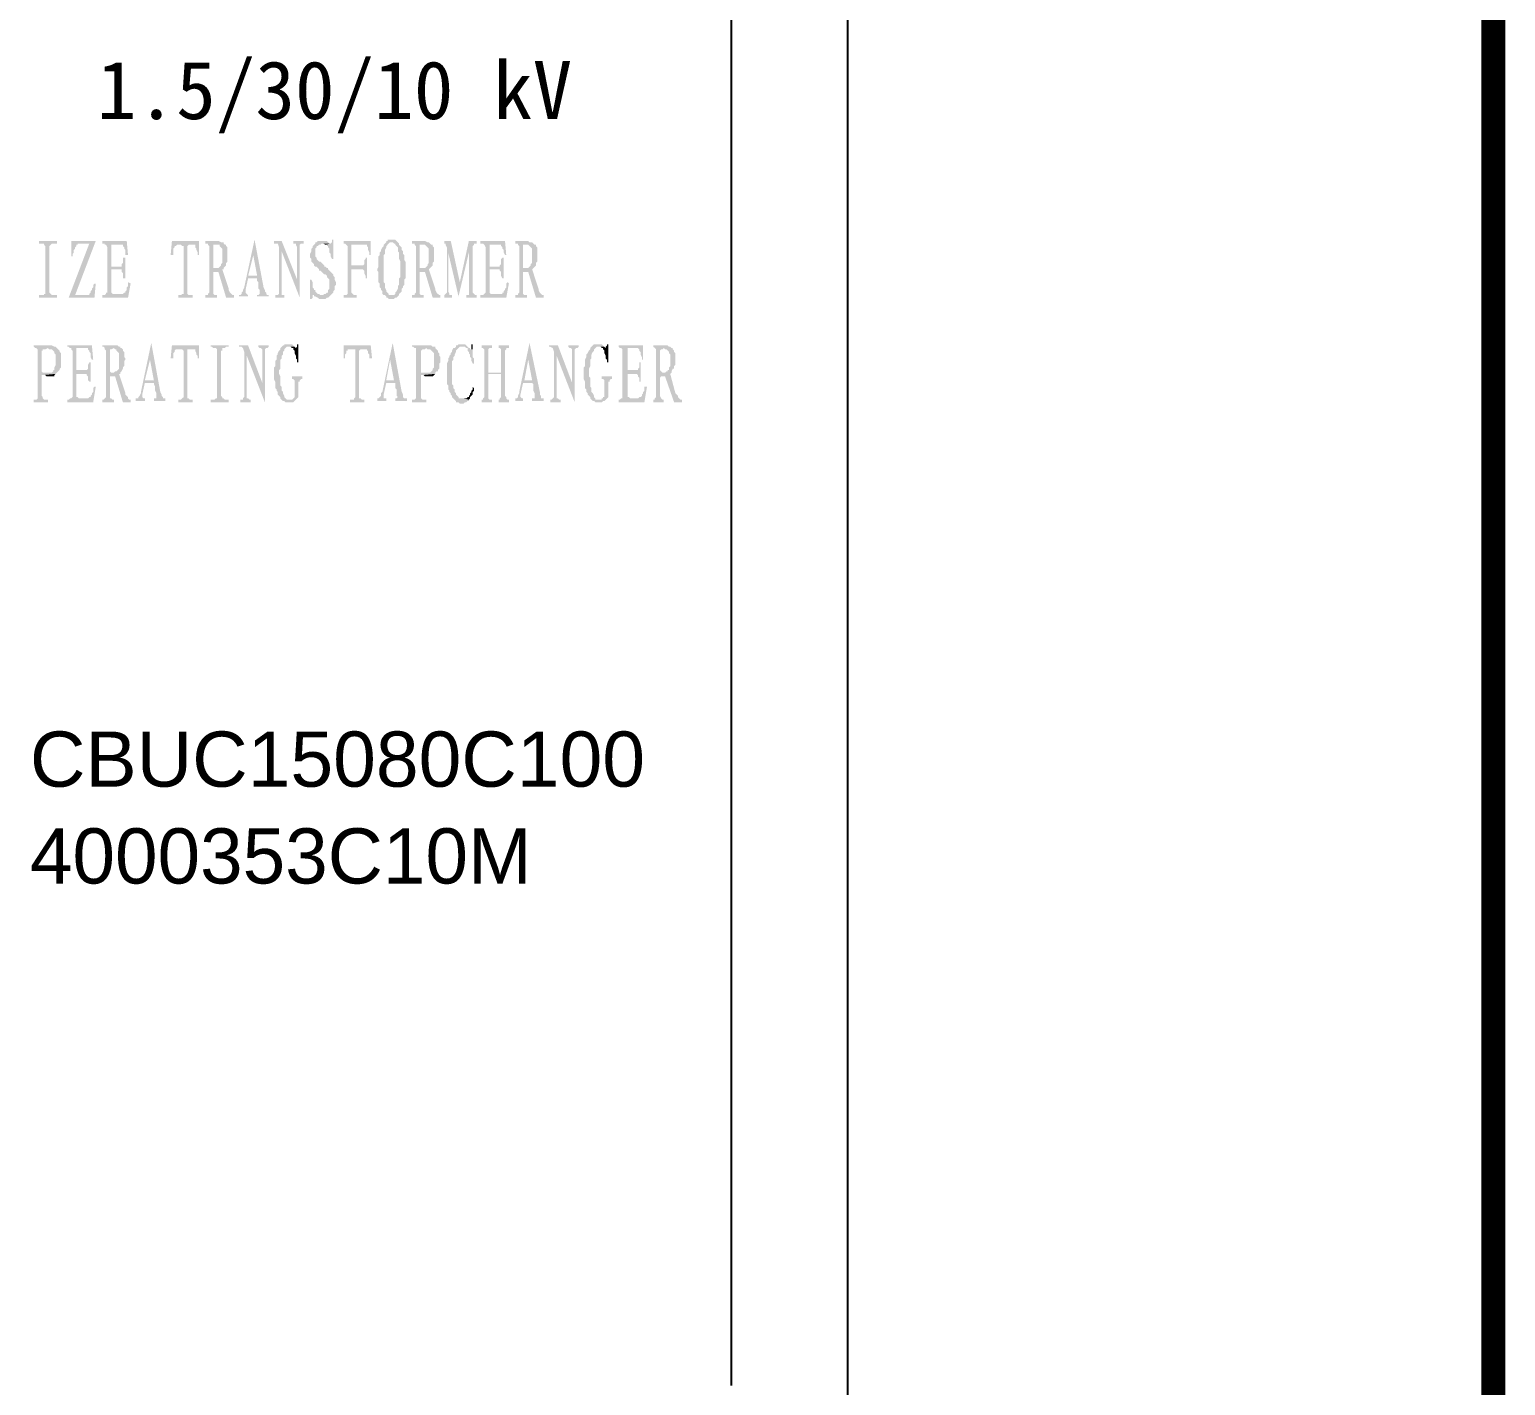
# Model space of a CAD drawing. Header units: millimetres. Extents: x 128333 to 138423, y -158939 to -152492.
# Drawn here: x 138358.4 to 138422.6, y -157948.6 to -157889.6 of the extents above; entities that cross this region are included whole.
import ezdxf

# ---------------------------------------------------------------- set-up
doc = ezdxf.new("R2010")
doc.units = ezdxf.units.MM
doc.header["$LTSCALE"] = 13
for name, color, linetype in [('1', 4, 'Continuous'), ('2', 3, 'Continuous'), ('PDF_Geometry', 7, 'Continuous')]:
    doc.layers.add(name, color=color, linetype=linetype)
doc.styles.add('Note Text (ANSI)', font='arial.ttf')
doc.styles.add('PDF FangSong', font='simfang.ttf')

msp = doc.modelspace()

# ---------------------------------------------------------------- hatches: boundary and pattern name
at = {"layer": '2', "linetype": 'Continuous', "transparency": 33554559}
for points in [[(138359.603, -157898.789), (138358.817, -157898.789), (138358.817, -157898.901), (138358.929, -157898.901), (138358.985, -157898.901), (138359.042, -157898.901), (138359.042, -157898.957), (138359.098, -157899.014), (138359.098, -157899.07), (138359.098, -157901.036), (138359.098, -157901.092), (138359.042, -157901.092), (138359.042, -157901.148), (138358.985, -157901.148), (138358.873, -157901.148), (138358.817, -157901.148), (138358.817, -157901.26), (138359.603, -157901.26), (138359.603, -157901.148), (138359.547, -157901.148), (138359.491, -157901.148), (138359.435, -157901.148), (138359.379, -157901.148), (138359.322, -157901.092), (138359.266, -157901.036), (138359.266, -157899.014), (138359.322, -157898.957), (138359.379, -157898.901), (138359.435, -157898.901), (138359.491, -157898.901), (138359.603, -157898.901)], [(138361.288, -157898.789), (138361.007, -157898.901), (138360.109, -157901.26), (138360.39, -157901.148)], [(138361.288, -157898.789), (138360.221, -157898.789), (138360.221, -157899.463), (138360.277, -157899.463), (138360.277, -157899.351), (138360.333, -157899.294), (138360.333, -157899.182), (138360.39, -157899.126), (138360.39, -157899.07), (138360.446, -157899.014), (138360.446, -157898.957), (138360.502, -157898.957), (138360.502, -157898.901), (138361.007, -157898.901)], [(138362.636, -157898.789), (138361.569, -157898.789), (138361.569, -157898.901), (138361.625, -157898.901), (138361.681, -157898.901), (138361.681, -157898.957), (138362.412, -157898.957), (138362.468, -157898.957), (138362.468, -157899.014), (138362.524, -157899.07), (138362.524, -157899.126), (138362.58, -157899.182), (138362.58, -157899.294), (138362.58, -157899.407), (138362.692, -157899.407)], [(138365.782, -157898.789), (138364.602, -157898.789), (138364.546, -157899.407), (138364.658, -157899.407), (138364.658, -157899.294), (138364.658, -157899.182), (138364.658, -157899.126), (138364.714, -157899.07), (138364.714, -157899.014), (138364.771, -157899.014), (138364.827, -157898.957), (138364.883, -157898.957)], [(138365.782, -157898.789), (138364.883, -157898.957), (138365.557, -157898.957), (138365.613, -157898.957), (138365.613, -157899.014), (138365.613, -157899.07), (138365.669, -157899.126), (138365.669, -157899.182), (138365.725, -157899.294), (138365.725, -157899.407), (138365.782, -157899.407)], [(138366.568, -157898.789), (138366.062, -157898.789), (138366.062, -157898.901), (138366.119, -157898.901), (138366.175, -157898.901), (138366.175, -157898.957), (138366.231, -157899.014), (138366.231, -157901.036), (138366.175, -157901.092), (138366.175, -157901.148), (138366.119, -157901.148), (138366.062, -157901.148), (138366.062, -157901.26), (138366.568, -157901.26), (138366.568, -157901.148), (138366.512, -157901.148), (138366.456, -157901.148), (138366.399, -157901.092), (138366.399, -157901.036), (138366.399, -157900.193), (138366.399, -157900.137), (138366.456, -157900.137), (138366.512, -157900.137), (138366.624, -157900.137), (138366.793, -157900.025), (138366.849, -157900.025), (138366.512, -157899.968), (138366.456, -157899.968), (138366.399, -157899.968), (138366.399, -157899.912), (138366.399, -157899.014), (138366.399, -157898.957), (138366.456, -157898.957), (138366.568, -157898.957), (138366.905, -157898.957), (138366.849, -157898.901), (138366.849, -157898.845), (138366.793, -157898.845), (138366.736, -157898.845), (138366.624, -157898.789)], [(138368.197, -157898.733), (138367.747, -157900.811), (138367.691, -157900.923), (138367.691, -157900.979), (138367.635, -157901.036), (138367.635, -157901.092), (138367.579, -157901.148), (138367.523, -157901.148), (138367.523, -157901.204), (138367.916, -157901.204), (138367.916, -157901.148), (138367.86, -157901.092), (138367.804, -157901.036), (138367.804, -157900.923), (138367.916, -157900.418), (138368.309, -157900.418), (138367.916, -157900.305), (138368.141, -157899.407)], [(138368.197, -157898.733), (138368.141, -157899.407), (138368.309, -157900.305), (138367.916, -157900.305), (138368.309, -157900.418), (138368.309, -157900.53), (138368.365, -157900.586), (138368.365, -157900.642), (138368.365, -157900.755), (138368.365, -157900.811), (138368.365, -157900.867), (138368.421, -157900.923), (138368.421, -157900.979), (138368.421, -157901.036), (138368.421, -157901.092), (138368.365, -157901.148), (138368.309, -157901.148), (138368.309, -157901.204), (138368.815, -157901.204), (138368.815, -157901.148), (138368.758, -157901.148), (138368.702, -157901.092), (138368.702, -157901.036), (138368.646, -157900.979), (138368.646, -157900.923), (138368.59, -157900.811)], [(138369.376, -157898.789), (138369.039, -157898.789), (138369.039, -157898.901), (138369.095, -157898.901), (138369.152, -157898.901), (138369.208, -157898.901), (138369.264, -157899.07), (138369.376, -157899.238), (138370.163, -157901.26), (138370.05, -157900.474)], [(138370.331, -157898.789), (138369.882, -157898.789), (138369.882, -157898.901), (138369.938, -157898.901), (138369.994, -157898.901), (138369.994, -157898.957), (138370.05, -157899.07), (138370.05, -157900.474), (138370.163, -157901.26), (138370.163, -157899.014), (138370.163, -157898.957), (138370.219, -157898.901), (138370.331, -157898.901)], [(138371.061, -157898.789), (138371.005, -157898.789), (138370.949, -157898.789), (138370.893, -157898.845), (138370.837, -157898.845), (138370.837, -157898.901), (138370.78, -157898.957), (138370.724, -157899.014), (138370.724, -157899.07), (138370.668, -157899.126), (138370.668, -157899.182), (138370.668, -157899.238), (138370.612, -157899.351), (138370.612, -157899.407), (138370.612, -157899.519), (138370.668, -157899.575), (138370.668, -157899.631), (138370.668, -157899.688), (138370.724, -157899.744), (138370.78, -157899.8), (138370.78, -157899.856), (138370.837, -157899.912), (138370.893, -157899.912), (138370.949, -157899.968), (138371.005, -157900.025), (138371.005, -157900.081), (138371.061, -157900.081), (138371.117, -157900.137), (138371.174, -157900.193), (138371.23, -157900.249), (138371.286, -157900.249), (138371.342, -157900.305), (138371.342, -157900.362), (138371.398, -157900.418), (138371.454, -157900.474), (138371.454, -157900.53), (138371.454, -157900.586), (138371.454, -157900.642), (138371.454, -157900.755), (138371.454, -157900.811), (138371.454, -157900.867), (138371.398, -157900.923), (138371.398, -157900.979), (138371.398, -157901.036), (138371.342, -157901.036), (138371.286, -157901.092), (138371.23, -157901.092), (138371.174, -157901.148), (138371.117, -157901.148), (138370.724, -157901.148), (138370.78, -157901.148), (138370.78, -157901.204), (138370.837, -157901.204), (138370.949, -157901.26), (138371.005, -157901.316), (138371.061, -157901.316), (138371.174, -157901.316), (138371.23, -157901.316), (138371.286, -157901.316), (138371.342, -157901.26), (138371.398, -157901.26), (138371.454, -157901.204), (138371.511, -157901.148), (138371.567, -157901.092), (138371.623, -157901.036), (138371.623, -157900.979), (138371.679, -157900.923), (138371.679, -157900.867), (138371.679, -157900.755), (138371.735, -157900.699), (138371.735, -157900.642), (138371.735, -157900.586), (138371.679, -157900.474), (138371.679, -157900.418), (138371.679, -157900.362), (138371.623, -157900.305), (138371.623, -157900.249), (138371.567, -157900.193), (138371.511, -157900.137), (138371.454, -157900.081), (138371.398, -157900.025), (138371.398, -157899.968), (138371.342, -157899.968), (138371.286, -157899.912), (138371.23, -157899.912), (138371.23, -157899.856), (138371.174, -157899.8), (138371.117, -157899.744), (138371.061, -157899.688), (138371.005, -157899.688), (138370.949, -157899.631), (138370.893, -157899.575), (138370.893, -157899.519), (138370.837, -157899.463), (138370.837, -157899.407), (138370.837, -157899.351), (138370.837, -157899.294), (138370.837, -157899.238), (138370.837, -157899.126), (138370.893, -157899.07), (138370.893, -157899.014), (138370.949, -157899.014), (138371.005, -157898.957), (138371.061, -157898.957), (138371.117, -157898.901), (138371.174, -157898.901), (138371.454, -157898.901), (138371.398, -157898.845), (138371.342, -157898.789), (138371.286, -157898.789), (138371.23, -157898.789), (138371.174, -157898.789)], [(138371.623, -157898.733), (138371.567, -157898.733), (138371.567, -157898.845), (138371.511, -157898.901), (138371.286, -157898.957), (138371.342, -157898.957), (138371.342, -157899.014), (138371.398, -157899.014), (138371.398, -157899.07), (138371.454, -157899.126), (138371.454, -157899.182), (138371.454, -157899.294), (138371.511, -157899.351), (138371.511, -157899.463), (138371.567, -157899.575), (138371.623, -157899.575)], [(138373.252, -157898.789), (138372.072, -157898.789), (138372.072, -157898.901), (138372.128, -157898.901), (138373.083, -157898.957), (138373.083, -157899.014), (138373.139, -157899.07), (138373.139, -157899.126), (138373.139, -157899.182), (138373.196, -157899.294), (138373.196, -157899.407), (138373.252, -157899.407)], [(138374.207, -157898.733), (138374.15, -157898.733), (138374.038, -157898.733), (138373.982, -157898.733), (138373.982, -157898.789), (138373.926, -157898.789), (138373.926, -157898.845), (138373.87, -157898.901), (138373.813, -157898.957), (138373.813, -157899.014), (138373.757, -157899.07), (138373.701, -157899.182), (138373.701, -157899.238), (138373.645, -157899.294), (138373.645, -157899.351), (138373.645, -157899.407), (138373.589, -157899.463), (138373.589, -157899.519), (138373.589, -157899.631), (138373.589, -157899.688), (138373.589, -157899.744), (138373.589, -157899.856), (138373.589, -157899.912), (138373.533, -157900.025), (138373.533, -157900.081), (138373.589, -157900.137), (138373.589, -157900.193), (138373.589, -157900.305), (138373.589, -157900.362), (138373.589, -157900.418), (138373.589, -157900.53), (138373.589, -157900.586), (138373.645, -157900.642), (138373.645, -157900.699), (138373.645, -157900.811), (138373.701, -157900.867), (138373.701, -157900.923), (138373.757, -157900.979), (138373.757, -157901.092), (138373.813, -157901.148), (138373.87, -157901.148), (138374.207, -157901.148), (138374.15, -157901.148), (138374.094, -157901.148), (138374.038, -157901.148), (138374.038, -157901.092), (138373.982, -157901.036), (138373.926, -157900.979), (138373.926, -157900.923), (138373.87, -157900.811), (138373.87, -157900.755), (138373.87, -157900.699), (138373.87, -157900.642), (138373.813, -157900.586), (138373.813, -157900.53), (138373.813, -157900.418), (138373.813, -157900.362), (138373.813, -157900.249), (138373.813, -157900.193), (138373.813, -157900.081), (138373.813, -157900.025), (138373.813, -157899.968), (138373.813, -157899.912), (138373.813, -157899.8), (138373.813, -157899.744), (138373.813, -157899.631), (138373.813, -157899.575), (138373.813, -157899.519), (138373.813, -157899.407), (138373.87, -157899.351), (138373.87, -157899.294), (138373.87, -157899.238), (138373.87, -157899.182), (138373.926, -157899.07), (138373.926, -157899.014), (138373.982, -157898.957), (138374.038, -157898.901), (138374.094, -157898.845), (138374.15, -157898.845), (138374.431, -157898.845), (138374.375, -157898.789), (138374.319, -157898.733), (138374.263, -157898.733)], [(138375.555, -157898.789), (138375.049, -157898.789), (138375.049, -157898.901), (138375.105, -157898.901), (138375.161, -157898.901), (138375.161, -157898.957), (138375.218, -157899.014), (138375.218, -157901.036), (138375.161, -157901.092), (138375.161, -157901.148), (138375.105, -157901.148), (138375.049, -157901.148), (138375.049, -157901.26), (138375.555, -157901.26), (138375.555, -157901.148), (138375.498, -157901.148), (138375.442, -157901.148), (138375.386, -157901.092), (138375.386, -157901.036), (138375.386, -157900.193), (138375.386, -157900.137), (138375.442, -157900.137), (138375.498, -157900.137), (138375.611, -157900.137), (138375.779, -157900.025), (138375.498, -157899.968), (138375.442, -157899.968), (138375.386, -157899.968), (138375.386, -157899.912), (138375.386, -157899.014), (138375.386, -157898.957), (138375.442, -157898.957), (138375.498, -157898.957), (138375.892, -157898.957), (138375.835, -157898.901), (138375.779, -157898.845), (138375.723, -157898.845), (138375.611, -157898.789)], [(138376.734, -157898.789), (138376.453, -157898.789), (138376.453, -157898.901), (138376.509, -157898.901), (138376.509, -157898.957), (138376.566, -157899.07), (138376.622, -157899.294), (138377.071, -157901.204), (138377.127, -157900.586)], [(138377.857, -157898.789), (138377.52, -157898.789), (138377.127, -157900.586), (138377.071, -157901.204), (138377.52, -157899.294), (138377.689, -157899.07), (138377.689, -157899.014), (138377.745, -157898.957), (138377.745, -157898.901), (138377.801, -157898.901), (138377.857, -157898.901)], [(138379.093, -157898.789), (138378.026, -157898.789), (138378.026, -157898.901), (138378.082, -157898.901), (138378.138, -157898.901), (138378.194, -157898.957), (138378.868, -157898.957), (138378.925, -157898.957), (138378.925, -157899.014), (138378.981, -157899.07), (138378.981, -157899.126), (138379.037, -157899.182), (138379.037, -157899.294), (138379.093, -157899.407), (138379.149, -157899.407)], [(138380.048, -157898.789), (138379.542, -157898.789), (138379.542, -157898.901), (138379.599, -157898.901), (138379.655, -157898.901), (138379.655, -157898.957), (138379.711, -157899.014), (138379.711, -157901.036), (138379.655, -157901.092), (138379.655, -157901.148), (138379.599, -157901.148), (138379.542, -157901.148), (138379.542, -157901.26), (138380.048, -157901.26), (138380.048, -157901.148), (138379.992, -157901.148), (138379.936, -157901.148), (138379.879, -157901.092), (138379.879, -157901.036), (138379.879, -157900.193), (138379.879, -157900.137), (138379.936, -157900.137), (138379.992, -157900.137), (138380.104, -157900.137), (138380.273, -157900.025), (138379.992, -157899.968), (138379.936, -157899.968), (138379.879, -157899.968), (138379.879, -157899.912), (138379.879, -157899.014), (138379.879, -157898.957), (138379.936, -157898.957), (138379.992, -157898.957), (138380.385, -157898.957), (138380.329, -157898.901), (138380.273, -157898.845), (138380.16, -157898.845), (138380.104, -157898.789)], [(138361.681, -157898.957), (138361.738, -157898.957), (138361.794, -157899.07), (138361.794, -157901.036), (138361.738, -157901.036), (138361.738, -157901.092), (138361.681, -157901.148), (138362.131, -157901.092), (138362.075, -157901.092), (138362.018, -157901.092), (138361.962, -157901.036), (138361.962, -157900.979), (138361.962, -157900.025), (138362.355, -157900.025), (138361.962, -157899.912), (138361.962, -157898.957), (138362.412, -157898.957)], [(138364.883, -157898.957), (138364.939, -157898.957), (138364.995, -157898.957), (138365.051, -157899.014), (138365.108, -157899.014), (138365.108, -157901.036), (138365.108, -157901.092), (138365.051, -157901.092), (138364.995, -157901.148), (138364.939, -157901.148), (138364.883, -157901.148), (138364.883, -157901.26), (138365.501, -157901.26), (138365.501, -157901.148), (138365.445, -157901.148), (138365.388, -157901.148), (138365.332, -157901.148), (138365.276, -157901.092), (138365.276, -157901.036), (138365.276, -157899.014), (138365.332, -157898.957), (138365.388, -157898.957), (138365.501, -157898.957), (138365.557, -157898.957)], [(138366.905, -157898.957), (138366.568, -157898.957), (138366.624, -157898.957), (138366.68, -157898.957), (138366.68, -157899.014), (138366.736, -157899.07), (138366.793, -157899.126), (138366.793, -157899.182), (138366.793, -157899.294), (138366.793, -157899.351), (138366.793, -157899.463), (138366.793, -157899.519), (138366.793, -157899.575), (138366.793, -157899.688), (138366.793, -157899.744), (138366.736, -157899.8), (138366.736, -157899.856), (138366.68, -157899.912), (138366.624, -157899.968), (138366.568, -157899.968), (138366.512, -157899.968), (138366.849, -157900.025), (138366.849, -157899.968), (138366.905, -157899.912), (138366.961, -157899.856), (138366.961, -157899.8), (138366.961, -157899.744), (138367.017, -157899.688), (138367.017, -157899.631), (138367.017, -157899.575), (138367.017, -157899.463), (138367.017, -157899.407), (138367.017, -157899.294), (138367.017, -157899.238), (138367.017, -157899.126), (138367.017, -157899.07), (138366.961, -157899.014), (138366.961, -157898.957)], [(138369.264, -157899.07), (138369.264, -157901.036), (138369.264, -157901.092), (138369.208, -157901.148), (138369.152, -157901.148), (138369.095, -157901.148), (138369.095, -157901.26), (138369.489, -157901.26), (138369.489, -157901.148), (138369.432, -157901.148), (138369.376, -157901.148), (138369.376, -157901.092), (138369.376, -157901.036), (138369.376, -157899.238)], [(138371.454, -157898.901), (138371.174, -157898.901), (138371.286, -157898.957), (138371.511, -157898.901)], [(138372.128, -157898.901), (138372.185, -157898.957), (138372.241, -157899.014), (138372.241, -157899.07), (138372.241, -157901.092), (138372.185, -157901.148), (138372.128, -157901.148), (138372.072, -157901.148), (138372.072, -157901.26), (138372.634, -157901.26), (138372.634, -157901.148), (138372.578, -157901.148), (138372.522, -157901.148), (138372.465, -157901.092), (138372.409, -157901.036), (138372.409, -157900.025), (138372.915, -157900.025), (138372.409, -157899.856), (138372.409, -157898.957), (138373.083, -157898.957)], [(138374.431, -157898.845), (138374.15, -157898.845), (138374.207, -157898.845), (138374.263, -157898.901), (138374.319, -157898.901), (138374.319, -157898.957), (138374.375, -157899.014), (138374.431, -157899.07), (138374.431, -157899.182), (138374.431, -157899.238), (138374.487, -157899.294), (138374.487, -157899.407), (138374.487, -157899.463), (138374.487, -157899.519), (138374.487, -157899.575), (138374.544, -157899.688), (138374.544, -157899.744), (138374.544, -157899.856), (138374.544, -157899.912), (138374.544, -157900.025), (138374.544, -157900.081), (138374.544, -157900.193), (138374.544, -157900.249), (138374.544, -157900.362), (138374.487, -157900.418), (138374.487, -157900.474), (138374.487, -157900.586), (138374.487, -157900.642), (138374.487, -157900.699), (138374.431, -157900.755), (138374.431, -157900.811), (138374.431, -157900.867), (138374.375, -157900.979), (138374.319, -157901.036), (138374.319, -157901.092), (138374.263, -157901.148), (138374.207, -157901.148), (138373.87, -157901.148), (138373.926, -157901.204), (138373.926, -157901.26), (138373.982, -157901.26), (138374.038, -157901.316), (138374.094, -157901.316), (138374.15, -157901.316), (138374.207, -157901.316), (138374.263, -157901.316), (138374.319, -157901.26), (138374.375, -157901.26), (138374.431, -157901.204), (138374.487, -157901.148), (138374.487, -157901.092), (138374.544, -157901.036), (138374.6, -157900.979), (138374.6, -157900.923), (138374.6, -157900.867), (138374.656, -157900.811), (138374.656, -157900.755), (138374.712, -157900.699), (138374.712, -157900.642), (138374.712, -157900.53), (138374.712, -157900.474), (138374.768, -157900.418), (138374.768, -157900.305), (138374.768, -157900.249), (138374.768, -157900.193), (138374.768, -157900.081), (138374.768, -157900.025), (138374.768, -157899.968), (138374.768, -157899.856), (138374.768, -157899.8), (138374.768, -157899.688), (138374.712, -157899.631), (138374.712, -157899.575), (138374.712, -157899.463), (138374.712, -157899.407), (138374.656, -157899.351), (138374.656, -157899.294), (138374.656, -157899.238), (138374.6, -157899.182), (138374.6, -157899.07), (138374.544, -157899.014), (138374.487, -157898.957), (138374.487, -157898.901)], [(138375.892, -157898.957), (138375.498, -157898.957), (138375.611, -157898.957), (138375.667, -157899.014), (138375.723, -157899.07), (138375.779, -157899.126), (138375.779, -157899.182), (138375.779, -157899.294), (138375.779, -157899.351), (138375.779, -157899.463), (138375.779, -157899.519), (138375.779, -157899.575), (138375.779, -157899.688), (138375.779, -157899.744), (138375.723, -157899.8), (138375.723, -157899.856), (138375.667, -157899.912), (138375.611, -157899.968), (138375.555, -157899.968), (138375.498, -157899.968), (138375.779, -157900.025), (138375.835, -157899.968), (138375.892, -157899.912), (138375.948, -157899.856), (138375.948, -157899.8), (138375.948, -157899.744), (138376.004, -157899.688), (138376.004, -157899.631), (138376.004, -157899.575), (138376.004, -157899.463), (138376.004, -157899.407), (138376.004, -157899.294), (138376.004, -157899.238), (138376.004, -157899.126), (138376.004, -157899.07), (138375.948, -157899.014), (138375.948, -157898.957)], [(138376.566, -157899.07), (138376.566, -157901.036), (138376.509, -157901.092), (138376.453, -157901.148), (138376.453, -157901.26), (138376.79, -157901.26), (138376.79, -157901.148), (138376.734, -157901.148), (138376.678, -157901.148), (138376.678, -157901.092), (138376.622, -157900.979), (138376.622, -157899.294)], [(138377.689, -157899.07), (138377.52, -157899.294), (138377.52, -157901.036), (138377.52, -157901.092), (138377.52, -157901.148), (138377.464, -157901.148), (138377.408, -157901.148), (138377.408, -157901.26), (138377.857, -157901.26), (138377.857, -157901.148), (138377.801, -157901.148), (138377.745, -157901.092), (138377.689, -157901.036)], [(138378.194, -157898.957), (138378.251, -157899.07), (138378.251, -157901.036), (138378.194, -157901.092), (138378.138, -157901.148), (138378.588, -157901.092), (138378.531, -157901.092), (138378.475, -157901.092), (138378.419, -157901.036), (138378.419, -157900.979), (138378.419, -157900.025), (138378.868, -157900.025), (138378.419, -157899.912), (138378.419, -157898.957), (138378.868, -157898.957)], [(138380.385, -157898.957), (138379.992, -157898.957), (138380.048, -157898.957), (138380.104, -157898.957), (138380.16, -157899.014), (138380.216, -157899.07), (138380.273, -157899.126), (138380.273, -157899.182), (138380.273, -157899.294), (138380.273, -157899.351), (138380.273, -157899.463), (138380.273, -157899.519), (138380.273, -157899.575), (138380.273, -157899.688), (138380.273, -157899.744), (138380.216, -157899.8), (138380.216, -157899.856), (138380.16, -157899.912), (138380.104, -157899.968), (138380.048, -157899.968), (138379.992, -157899.968), (138380.273, -157900.025), (138380.329, -157899.968), (138380.385, -157899.912), (138380.441, -157899.856), (138380.441, -157899.8), (138380.441, -157899.744), (138380.497, -157899.688), (138380.497, -157899.631), (138380.497, -157899.575), (138380.497, -157899.463), (138380.497, -157899.407), (138380.497, -157899.294), (138380.497, -157899.238), (138380.497, -157899.126), (138380.497, -157899.07), (138380.441, -157899.014), (138380.441, -157898.957)], [(138362.58, -157899.519), (138362.468, -157899.519), (138362.468, -157899.575), (138362.468, -157899.631), (138362.468, -157899.744), (138362.412, -157899.8), (138362.412, -157899.856), (138362.412, -157899.912), (138361.962, -157899.912), (138362.355, -157900.025), (138362.412, -157900.025), (138362.412, -157900.081), (138362.412, -157900.137), (138362.468, -157900.193), (138362.468, -157900.305), (138362.468, -157900.418), (138362.58, -157900.418)], [(138366.793, -157900.025), (138366.624, -157900.137), (138366.961, -157901.26), (138367.298, -157901.26), (138367.298, -157901.148), (138367.242, -157901.148), (138367.186, -157901.092), (138367.13, -157901.036), (138367.073, -157900.923), (138367.073, -157900.867)], [(138373.083, -157899.519), (138373.027, -157899.519), (138373.027, -157899.575), (138372.971, -157899.631), (138372.971, -157899.744), (138372.971, -157899.8), (138372.915, -157899.856), (138372.409, -157899.856), (138372.915, -157900.025), (138372.971, -157900.081), (138372.971, -157900.137), (138372.971, -157900.193), (138373.027, -157900.305), (138373.027, -157900.418), (138373.083, -157900.418)], [(138375.779, -157900.025), (138375.611, -157900.137), (138375.948, -157901.26), (138376.285, -157901.26), (138376.285, -157901.148), (138376.229, -157901.148), (138376.172, -157901.092), (138376.116, -157901.036), (138376.06, -157900.923), (138376.06, -157900.867)], [(138379.037, -157899.519), (138378.981, -157899.519), (138378.925, -157899.575), (138378.925, -157899.631), (138378.925, -157899.744), (138378.925, -157899.8), (138378.868, -157899.856), (138378.868, -157899.912), (138378.419, -157899.912), (138378.868, -157900.025), (138378.868, -157900.081), (138378.925, -157900.137), (138378.925, -157900.193), (138378.925, -157900.305), (138378.981, -157900.418), (138379.037, -157900.418)], [(138380.273, -157900.025), (138380.104, -157900.137), (138380.441, -157901.26), (138380.778, -157901.26), (138380.778, -157901.148), (138380.722, -157901.148), (138380.666, -157901.092), (138380.61, -157901.036), (138380.553, -157900.923), (138380.553, -157900.867)], [(138361.288, -157900.642), (138361.232, -157900.642), (138361.176, -157900.699), (138361.176, -157900.811), (138361.12, -157900.867), (138361.12, -157900.923), (138361.064, -157900.979), (138361.064, -157901.036), (138361.007, -157901.092), (138361.007, -157901.148), (138360.39, -157901.148), (138360.109, -157901.26), (138361.232, -157901.26)], [(138362.692, -157900.586), (138362.692, -157900.642), (138362.692, -157900.755), (138362.636, -157900.811), (138362.636, -157900.867), (138362.636, -157900.923), (138362.58, -157900.979), (138362.58, -157901.036), (138362.524, -157901.036), (138362.468, -157901.092), (138362.412, -157901.092), (138362.355, -157901.092), (138362.299, -157901.092), (138362.187, -157901.092), (138362.131, -157901.092), (138361.681, -157901.148), (138361.625, -157901.148), (138361.569, -157901.148), (138361.569, -157901.26), (138362.692, -157901.26), (138362.805, -157900.642)], [(138370.668, -157900.474), (138370.612, -157900.474), (138370.612, -157901.316), (138370.668, -157901.316), (138370.724, -157901.26), (138370.724, -157901.204), (138370.724, -157901.148), (138371.117, -157901.148), (138371.061, -157901.148), (138371.005, -157901.092), (138370.949, -157901.092), (138370.893, -157901.036), (138370.837, -157900.979), (138370.837, -157900.923), (138370.78, -157900.923), (138370.78, -157900.867), (138370.724, -157900.811), (138370.724, -157900.699), (138370.724, -157900.642), (138370.724, -157900.586)], [(138379.205, -157900.586), (138379.149, -157900.642), (138379.149, -157900.755), (138379.149, -157900.811), (138379.093, -157900.867), (138379.093, -157900.923), (138379.037, -157900.979), (138379.037, -157901.036), (138378.981, -157901.036), (138378.981, -157901.092), (138378.925, -157901.092), (138378.812, -157901.092), (138378.756, -157901.092), (138378.7, -157901.092), (138378.588, -157901.092), (138378.138, -157901.148), (138378.082, -157901.148), (138378.026, -157901.148), (138378.026, -157901.26), (138379.149, -157901.26), (138379.262, -157900.642)], [(138363.703, -157903.226), (138363.254, -157905.36), (138363.254, -157905.417), (138363.198, -157905.529), (138363.142, -157905.585), (138363.142, -157905.641), (138363.086, -157905.641), (138363.029, -157905.641), (138363.029, -157905.754), (138363.423, -157905.754), (138363.423, -157905.641), (138363.366, -157905.641), (138363.31, -157905.585), (138363.31, -157905.529), (138363.31, -157905.473), (138363.423, -157904.967), (138363.816, -157904.967), (138363.423, -157904.855), (138363.647, -157903.956)], [(138363.703, -157903.226), (138363.647, -157903.956), (138363.816, -157904.855), (138363.423, -157904.855), (138363.816, -157904.967), (138363.816, -157905.023), (138363.872, -157905.136), (138363.872, -157905.192), (138363.872, -157905.248), (138363.872, -157905.304), (138363.928, -157905.417), (138363.928, -157905.473), (138363.928, -157905.529), (138363.928, -157905.585), (138363.928, -157905.641), (138363.872, -157905.641), (138363.816, -157905.641), (138363.816, -157905.754), (138364.321, -157905.754), (138364.321, -157905.641), (138364.265, -157905.641), (138364.209, -157905.641), (138364.209, -157905.585), (138364.153, -157905.529), (138364.153, -157905.473), (138364.097, -157905.36)], [(138369.657, -157903.282), (138369.601, -157903.282), (138369.545, -157903.282), (138369.489, -157903.282), (138369.489, -157903.338), (138369.432, -157903.338), (138369.376, -157903.395), (138369.32, -157903.451), (138369.32, -157903.507), (138369.264, -157903.563), (138369.208, -157903.675), (138369.208, -157903.732), (138369.152, -157903.788), (138369.152, -157903.844), (138369.152, -157903.956), (138369.095, -157904.012), (138369.095, -157904.069), (138369.095, -157904.125), (138369.095, -157904.237), (138369.039, -157904.293), (138369.039, -157904.406), (138369.039, -157904.462), (138369.039, -157904.574), (138369.039, -157904.63), (138369.039, -157904.743), (138369.039, -157904.799), (138369.095, -157904.911), (138369.095, -157904.967), (138369.095, -157905.023), (138369.095, -157905.08), (138369.095, -157905.192), (138369.152, -157905.248), (138369.152, -157905.304), (138369.208, -157905.36), (138369.208, -157905.417), (138369.208, -157905.473), (138369.264, -157905.529), (138369.32, -157905.585), (138369.32, -157905.641), (138369.376, -157905.697), (138369.432, -157905.754), (138369.489, -157905.754), (138369.545, -157905.81), (138369.601, -157905.81), (138369.657, -157905.81), (138369.713, -157905.81), (138369.826, -157905.81), (138369.882, -157905.81), (138369.938, -157905.754), (138369.657, -157905.697), (138369.601, -157905.697), (138369.545, -157905.641), (138369.489, -157905.585), (138369.489, -157905.529), (138369.432, -157905.417), (138369.432, -157905.36), (138369.376, -157905.304), (138369.376, -157905.248), (138369.376, -157905.192), (138369.376, -157905.136), (138369.32, -157905.08), (138369.32, -157904.967), (138369.32, -157904.911), (138369.32, -157904.855), (138369.32, -157904.743), (138369.32, -157904.686), (138369.264, -157904.574), (138369.264, -157904.518), (138369.264, -157904.406), (138369.32, -157904.349), (138369.32, -157904.237), (138369.32, -157904.181), (138369.32, -157904.125), (138369.32, -157904.012), (138369.32, -157903.956), (138369.376, -157903.9), (138369.376, -157903.844), (138369.376, -157903.788), (138369.432, -157903.732), (138369.432, -157903.619), (138369.489, -157903.563), (138369.489, -157903.507), (138369.545, -157903.451), (138369.601, -157903.395), (138369.657, -157903.395), (138369.938, -157903.395), (138369.882, -157903.338), (138369.826, -157903.282), (138369.769, -157903.282), (138369.713, -157903.282)], [(138370.106, -157903.282), (138370.05, -157903.282), (138370.05, -157903.338), (138370.05, -157903.395), (138369.994, -157903.451), (138369.882, -157903.451), (138369.882, -157903.507), (138369.938, -157903.563), (138369.938, -157903.619), (138369.938, -157903.675), (138369.994, -157903.788), (138369.994, -157903.9), (138370.05, -157903.956), (138370.05, -157904.069), (138370.106, -157904.069), (138370.106, -157903.956), (138370.106, -157903.9), (138370.106, -157903.788), (138370.106, -157903.732), (138370.106, -157903.675), (138370.106, -157903.619), (138370.106, -157903.563), (138370.106, -157903.507), (138370.106, -157903.395), (138370.106, -157903.338)], [(138374.207, -157903.226), (138373.757, -157905.36), (138373.701, -157905.417), (138373.701, -157905.529), (138373.645, -157905.585), (138373.589, -157905.641), (138373.533, -157905.641), (138373.533, -157905.754), (138373.926, -157905.754), (138373.926, -157905.641), (138373.813, -157905.641), (138373.813, -157905.585), (138373.813, -157905.529), (138373.813, -157905.473), (138373.926, -157904.967), (138374.319, -157904.967), (138373.926, -157904.855), (138374.094, -157903.956)], [(138374.207, -157903.226), (138374.094, -157903.956), (138374.263, -157904.855), (138373.926, -157904.855), (138374.319, -157904.967), (138374.319, -157905.023), (138374.319, -157905.136), (138374.319, -157905.192), (138374.375, -157905.248), (138374.375, -157905.304), (138374.375, -157905.417), (138374.375, -157905.473), (138374.375, -157905.529), (138374.431, -157905.585), (138374.375, -157905.641), (138374.319, -157905.641), (138374.319, -157905.754), (138374.824, -157905.754), (138374.824, -157905.641), (138374.768, -157905.641), (138374.712, -157905.641), (138374.656, -157905.585), (138374.656, -157905.529), (138374.656, -157905.473), (138374.6, -157905.36)], [(138377.24, -157903.282), (138377.183, -157903.282), (138377.127, -157903.282), (138377.071, -157903.282), (138377.015, -157903.338), (138376.959, -157903.338), (138377.183, -157903.395), (138377.24, -157903.395), (138377.296, -157903.395), (138377.352, -157903.395), (138377.408, -157903.451), (138377.464, -157903.451), (138377.464, -157903.507), (138377.464, -157903.563), (138377.52, -157903.619), (138377.52, -157903.675), (138377.577, -157903.732), (138377.577, -157903.844), (138377.633, -157903.9), (138377.633, -157904.012), (138377.689, -157904.125), (138377.745, -157904.125), (138377.745, -157904.069), (138377.745, -157903.956), (138377.745, -157903.9), (138377.689, -157903.844), (138377.689, -157903.732), (138377.689, -157903.675), (138377.689, -157903.619), (138377.689, -157903.563), (138377.689, -157903.507), (138377.633, -157903.507), (138377.577, -157903.507), (138377.577, -157903.451), (138377.52, -157903.451), (138377.464, -157903.395), (138377.408, -157903.338), (138377.352, -157903.282), (138377.296, -157903.282)], [(138377.689, -157903.282), (138377.633, -157903.282), (138377.633, -157903.395), (138377.633, -157903.451), (138377.633, -157903.507), (138377.689, -157903.507), (138377.689, -157903.451), (138377.689, -157903.338)], [(138380.16, -157903.226), (138379.711, -157905.36), (138379.711, -157905.417), (138379.655, -157905.529), (138379.655, -157905.585), (138379.599, -157905.641), (138379.542, -157905.641), (138379.542, -157905.754), (138379.879, -157905.754), (138379.879, -157905.641), (138379.823, -157905.641), (138379.767, -157905.585), (138379.767, -157905.529), (138379.767, -157905.473), (138379.879, -157904.967), (138380.273, -157904.967), (138379.936, -157904.855), (138380.104, -157903.956)], [(138380.16, -157903.226), (138380.104, -157903.956), (138380.273, -157904.855), (138379.936, -157904.855), (138380.273, -157904.967), (138380.329, -157905.023), (138380.329, -157905.136), (138380.329, -157905.192), (138380.329, -157905.248), (138380.329, -157905.304), (138380.385, -157905.417), (138380.385, -157905.473), (138380.385, -157905.529), (138380.385, -157905.585), (138380.385, -157905.641), (138380.273, -157905.641), (138380.273, -157905.754), (138380.778, -157905.754), (138380.778, -157905.641), (138380.722, -157905.641), (138380.666, -157905.641), (138380.666, -157905.585), (138380.666, -157905.529), (138380.61, -157905.473), (138380.61, -157905.36)], [(138383.137, -157903.282), (138383.081, -157903.282), (138383.025, -157903.282), (138382.969, -157903.282), (138382.912, -157903.338), (138382.856, -157903.395), (138382.8, -157903.451), (138382.8, -157903.507), (138382.744, -157903.563), (138382.688, -157903.675), (138382.632, -157903.732), (138382.632, -157903.788), (138382.632, -157903.844), (138382.575, -157903.956), (138382.575, -157904.012), (138382.575, -157904.069), (138382.575, -157904.125), (138382.575, -157904.237), (138382.519, -157904.293), (138382.519, -157904.406), (138382.519, -157904.462), (138382.519, -157904.574), (138382.519, -157904.63), (138382.519, -157904.743), (138382.519, -157904.799), (138382.575, -157904.911), (138382.575, -157904.967), (138382.575, -157905.023), (138382.575, -157905.08), (138382.575, -157905.192), (138382.632, -157905.248), (138382.632, -157905.304), (138382.632, -157905.36), (138382.688, -157905.417), (138382.688, -157905.473), (138382.744, -157905.529), (138382.8, -157905.585), (138382.8, -157905.641), (138382.856, -157905.697), (138382.912, -157905.754), (138382.969, -157905.754), (138383.025, -157905.81), (138383.081, -157905.81), (138383.137, -157905.81), (138383.193, -157905.81), (138383.249, -157905.81), (138383.306, -157905.81), (138383.362, -157905.754), (138383.418, -157905.754), (138383.137, -157905.697), (138383.081, -157905.697), (138383.025, -157905.697), (138383.025, -157905.641), (138382.969, -157905.585), (138382.969, -157905.529), (138382.912, -157905.417), (138382.856, -157905.36), (138382.856, -157905.304), (138382.856, -157905.248), (138382.856, -157905.192), (138382.8, -157905.136), (138382.8, -157905.08), (138382.8, -157904.967), (138382.8, -157904.911), (138382.8, -157904.855), (138382.8, -157904.743), (138382.744, -157904.686), (138382.744, -157904.574), (138382.744, -157904.518), (138382.744, -157904.406), (138382.744, -157904.349), (138382.8, -157904.237), (138382.8, -157904.181), (138382.8, -157904.125), (138382.8, -157904.012), (138382.8, -157903.956), (138382.856, -157903.9), (138382.856, -157903.844), (138382.856, -157903.788), (138382.856, -157903.732), (138382.912, -157903.619), (138382.969, -157903.563), (138382.969, -157903.507), (138383.025, -157903.451), (138383.081, -157903.395), (138383.137, -157903.395), (138383.418, -157903.395), (138383.362, -157903.338), (138383.306, -157903.282), (138383.249, -157903.282), (138383.193, -157903.282)], [(138383.586, -157903.282), (138383.53, -157903.282), (138383.53, -157903.338), (138383.474, -157903.395), (138383.474, -157903.451), (138383.362, -157903.451), (138383.362, -157903.507), (138383.418, -157903.563), (138383.418, -157903.619), (138383.418, -157903.675), (138383.474, -157903.788), (138383.474, -157903.9), (138383.53, -157903.956), (138383.53, -157904.069), (138383.586, -157904.069), (138383.586, -157903.956), (138383.586, -157903.9), (138383.586, -157903.788), (138383.586, -157903.732), (138383.586, -157903.675), (138383.586, -157903.619), (138383.586, -157903.563), (138383.586, -157903.507), (138383.586, -157903.395), (138383.586, -157903.338)], [(138359.21, -157903.338), (138358.592, -157903.338), (138358.592, -157903.395), (138358.648, -157903.451), (138358.705, -157903.451), (138359.21, -157903.451), (138359.266, -157903.507), (138359.322, -157903.507), (138359.379, -157903.507), (138359.435, -157903.563), (138359.491, -157903.619), (138359.491, -157903.675), (138359.547, -157903.732), (138359.547, -157903.788), (138359.547, -157903.9), (138359.547, -157903.956), (138359.547, -157904.069), (138359.547, -157904.125), (138359.547, -157904.181), (138359.491, -157904.293), (138359.491, -157904.349), (138359.491, -157904.406), (138359.435, -157904.406), (138359.435, -157904.462), (138359.379, -157904.518), (138359.322, -157904.518), (138359.266, -157904.518), (138359.21, -157904.518), (138359.547, -157904.574), (138359.603, -157904.518), (138359.659, -157904.462), (138359.716, -157904.406), (138359.716, -157904.349), (138359.772, -157904.293), (138359.772, -157904.237), (138359.772, -157904.125), (138359.772, -157904.069), (138359.772, -157903.956), (138359.772, -157903.844), (138359.772, -157903.788), (138359.772, -157903.732), (138359.772, -157903.675), (138359.716, -157903.619), (138359.716, -157903.563), (138359.659, -157903.507), (138359.603, -157903.451), (138359.547, -157903.395), (138359.491, -157903.395), (138359.379, -157903.338), (138359.322, -157903.338), (138359.266, -157903.338)], [(138358.705, -157903.451), (138358.761, -157903.507), (138358.761, -157903.563), (138358.761, -157905.585), (138358.761, -157905.641), (138358.705, -157905.697), (138358.648, -157905.697), (138358.592, -157905.697), (138358.592, -157905.81), (138359.21, -157905.81), (138359.21, -157905.697), (138359.154, -157905.697), (138359.098, -157905.697), (138359.042, -157905.697), (138358.985, -157905.641), (138358.985, -157905.585), (138358.929, -157905.529), (138358.929, -157904.63), (138359.547, -157904.574), (138359.21, -157904.518), (138359.154, -157904.518), (138359.098, -157904.518), (138359.042, -157904.518), (138358.985, -157904.518), (138358.929, -157904.462), (138358.929, -157903.563), (138358.985, -157903.563), (138358.985, -157903.507), (138359.042, -157903.507), (138359.098, -157903.507), (138359.21, -157903.451)], [(138361.12, -157903.338), (138360.053, -157903.338), (138360.053, -157903.395), (138360.109, -157903.395), (138360.165, -157903.451), (138360.221, -157903.451), (138360.951, -157903.451), (138360.951, -157903.507), (138361.007, -157903.563), (138361.007, -157903.619), (138361.064, -157903.675), (138361.064, -157903.732), (138361.064, -157903.844), (138361.12, -157903.956), (138361.176, -157903.956)], [(138360.221, -157903.451), (138360.221, -157903.507), (138360.277, -157903.563), (138360.277, -157905.529), (138360.277, -157905.585), (138360.221, -157905.641), (138360.165, -157905.641), (138360.614, -157905.641), (138360.558, -157905.641), (138360.502, -157905.585), (138360.446, -157905.585), (138360.446, -157905.529), (138360.446, -157904.574), (138360.895, -157904.574), (138360.446, -157904.406), (138360.446, -157903.451), (138360.951, -157903.451)], [(138362.075, -157903.338), (138361.569, -157903.338), (138361.569, -157903.395), (138361.625, -157903.395), (138361.681, -157903.451), (138361.681, -157903.507), (138361.738, -157903.563), (138361.738, -157905.585), (138361.681, -157905.641), (138361.625, -157905.697), (138361.569, -157905.697), (138361.569, -157905.81), (138362.075, -157905.81), (138362.075, -157905.697), (138362.018, -157905.697), (138361.962, -157905.641), (138361.906, -157905.641), (138361.906, -157905.529), (138361.906, -157904.743), (138361.906, -157904.686), (138361.962, -157904.686), (138362.018, -157904.686), (138362.131, -157904.686), (138362.299, -157904.574), (138362.355, -157904.574), (138362.018, -157904.518), (138361.962, -157904.518), (138361.906, -157904.462), (138361.906, -157904.406), (138361.906, -157903.563), (138361.906, -157903.507), (138361.962, -157903.507), (138362.075, -157903.451), (138362.412, -157903.451), (138362.355, -157903.451), (138362.355, -157903.395), (138362.299, -157903.395), (138362.243, -157903.338), (138362.131, -157903.338)], [(138362.412, -157903.451), (138362.075, -157903.451), (138362.131, -157903.507), (138362.187, -157903.507), (138362.187, -157903.563), (138362.243, -157903.619), (138362.299, -157903.675), (138362.299, -157903.732), (138362.299, -157903.788), (138362.299, -157903.9), (138362.299, -157904.012), (138362.299, -157904.069), (138362.299, -157904.125), (138362.299, -157904.237), (138362.299, -157904.293), (138362.299, -157904.349), (138362.243, -157904.406), (138362.187, -157904.462), (138362.131, -157904.462), (138362.075, -157904.518), (138362.018, -157904.518), (138362.355, -157904.574), (138362.355, -157904.518), (138362.412, -157904.462), (138362.468, -157904.349), (138362.468, -157904.293), (138362.524, -157904.237), (138362.524, -157904.181), (138362.524, -157904.125), (138362.524, -157904.012), (138362.58, -157903.956), (138362.58, -157903.9), (138362.524, -157903.844), (138362.524, -157903.732), (138362.524, -157903.675), (138362.524, -157903.619), (138362.468, -157903.563), (138362.468, -157903.507)], [(138365.782, -157903.338), (138364.602, -157903.338), (138364.546, -157903.9), (138364.658, -157903.9), (138364.658, -157903.788), (138364.658, -157903.732), (138364.658, -157903.675), (138364.714, -157903.619), (138364.714, -157903.563), (138364.771, -157903.507), (138364.827, -157903.507), (138364.883, -157903.507)], [(138365.782, -157903.338), (138364.883, -157903.507), (138365.557, -157903.507), (138365.613, -157903.507), (138365.613, -157903.563), (138365.669, -157903.675), (138365.669, -157903.732), (138365.725, -157903.788), (138365.725, -157903.9), (138365.782, -157903.9)], [(138364.883, -157903.507), (138364.939, -157903.507), (138364.995, -157903.507), (138365.051, -157903.507), (138365.108, -157903.563), (138365.108, -157905.585), (138365.051, -157905.641), (138364.995, -157905.697), (138364.939, -157905.697), (138364.883, -157905.697), (138364.883, -157905.81), (138365.501, -157905.81), (138365.501, -157905.697), (138365.445, -157905.697), (138365.388, -157905.697), (138365.332, -157905.641), (138365.276, -157905.641), (138365.276, -157905.585), (138365.276, -157903.563), (138365.276, -157903.507), (138365.332, -157903.507), (138365.388, -157903.507), (138365.501, -157903.507), (138365.557, -157903.507)], [(138367.073, -157903.338), (138366.287, -157903.338), (138366.287, -157903.395), (138366.343, -157903.395), (138366.399, -157903.451), (138366.456, -157903.451), (138366.512, -157903.451), (138366.568, -157903.507), (138366.568, -157903.563), (138366.568, -157905.585), (138366.568, -157905.641), (138366.512, -157905.641), (138366.456, -157905.697), (138366.399, -157905.697), (138366.287, -157905.697), (138366.287, -157905.81), (138367.073, -157905.81), (138367.073, -157905.697), (138366.961, -157905.697), (138366.905, -157905.697), (138366.849, -157905.641), (138366.793, -157905.641), (138366.793, -157905.585), (138366.736, -157905.529), (138366.736, -157903.563), (138366.793, -157903.563), (138366.793, -157903.507), (138366.793, -157903.451), (138366.849, -157903.451), (138366.905, -157903.451), (138366.961, -157903.395), (138367.073, -157903.395)], [(138367.916, -157903.338), (138367.523, -157903.338), (138367.523, -157903.395), (138367.635, -157903.395), (138367.691, -157903.451), (138367.747, -157903.619), (138367.86, -157903.788), (138368.646, -157905.81), (138368.534, -157904.967)], [(138367.747, -157903.619), (138367.747, -157905.585), (138367.691, -157905.641), (138367.691, -157905.697), (138367.579, -157905.697), (138367.579, -157905.81), (138368.028, -157905.81), (138368.028, -157905.697), (138367.972, -157905.697), (138367.916, -157905.641), (138367.86, -157905.641), (138367.86, -157905.529), (138367.86, -157903.788)], [(138368.815, -157903.338), (138368.365, -157903.338), (138368.365, -157903.395), (138368.421, -157903.451), (138368.478, -157903.451), (138368.534, -157903.507), (138368.534, -157903.563), (138368.534, -157904.967), (138368.646, -157905.81), (138368.646, -157903.563), (138368.646, -157903.507), (138368.702, -157903.451), (138368.758, -157903.451), (138368.815, -157903.395)], [(138369.938, -157903.395), (138369.657, -157903.395), (138369.713, -157903.395), (138369.769, -157903.395), (138369.826, -157903.451), (138369.882, -157903.451), (138369.994, -157903.451)], [(138373.252, -157903.338), (138372.072, -157903.338), (138372.072, -157903.9), (138372.128, -157903.9), (138372.128, -157903.788), (138372.128, -157903.732), (138372.185, -157903.675), (138372.185, -157903.619), (138372.185, -157903.563), (138372.241, -157903.563), (138372.241, -157903.507), (138372.297, -157903.507), (138372.409, -157903.507)], [(138372.409, -157903.507), (138372.465, -157903.507), (138372.522, -157903.507), (138372.578, -157903.507), (138372.578, -157903.563), (138372.578, -157905.585), (138372.522, -157905.641), (138372.522, -157905.697), (138372.465, -157905.697), (138372.353, -157905.697), (138372.353, -157905.81), (138372.971, -157905.81), (138372.971, -157905.697), (138372.915, -157905.697), (138372.859, -157905.697), (138372.802, -157905.641), (138372.746, -157905.641), (138372.746, -157905.585), (138372.746, -157903.563), (138372.802, -157903.507), (138372.915, -157903.507), (138372.971, -157903.507), (138373.083, -157903.507)], [(138373.252, -157903.338), (138372.409, -157903.507), (138373.083, -157903.507), (138373.083, -157903.563), (138373.139, -157903.563), (138373.139, -157903.675), (138373.196, -157903.732), (138373.196, -157903.788), (138373.196, -157903.9), (138373.308, -157903.9)], [(138375.667, -157903.338), (138375.049, -157903.338), (138375.049, -157903.395), (138375.105, -157903.395), (138375.161, -157903.451), (138375.218, -157903.451), (138375.667, -157903.451), (138375.723, -157903.507), (138375.779, -157903.507), (138375.835, -157903.507), (138375.892, -157903.563), (138375.948, -157903.619), (138376.004, -157903.675), (138376.004, -157903.732), (138376.004, -157903.788), (138376.004, -157903.9), (138376.004, -157903.956), (138376.004, -157904.069), (138376.004, -157904.125), (138376.004, -157904.181), (138376.004, -157904.293), (138375.948, -157904.349), (138375.948, -157904.406), (138375.892, -157904.462), (138375.835, -157904.518), (138375.779, -157904.518), (138375.723, -157904.518), (138375.667, -157904.518), (138376.06, -157904.574), (138376.06, -157904.518), (138376.116, -157904.462), (138376.172, -157904.462), (138376.172, -157904.406), (138376.229, -157904.349), (138376.229, -157904.293), (138376.229, -157904.237), (138376.229, -157904.125), (138376.285, -157904.069), (138376.285, -157903.956), (138376.285, -157903.844), (138376.229, -157903.788), (138376.229, -157903.732), (138376.229, -157903.675), (138376.172, -157903.619), (138376.172, -157903.563), (138376.116, -157903.507), (138376.06, -157903.451), (138376.06, -157903.395), (138376.004, -157903.395), (138375.948, -157903.395), (138375.892, -157903.338), (138375.835, -157903.338), (138375.723, -157903.338)], [(138375.218, -157903.451), (138375.218, -157903.507), (138375.218, -157903.563), (138375.218, -157905.585), (138375.218, -157905.641), (138375.161, -157905.697), (138375.105, -157905.697), (138375.049, -157905.697), (138375.049, -157905.81), (138375.667, -157905.81), (138375.667, -157905.697), (138375.555, -157905.697), (138375.498, -157905.697), (138375.442, -157905.641), (138375.442, -157905.585), (138375.442, -157905.529), (138375.442, -157904.63), (138376.06, -157904.574), (138375.667, -157904.518), (138375.555, -157904.518), (138375.498, -157904.518), (138375.442, -157904.518), (138375.442, -157904.462), (138375.442, -157903.563), (138375.498, -157903.507), (138375.611, -157903.507), (138375.667, -157903.451)], [(138376.959, -157903.338), (138376.959, -157903.395), (138376.903, -157903.451), (138376.846, -157903.451), (138376.79, -157903.563), (138376.79, -157903.619), (138376.734, -157903.675), (138376.734, -157903.732), (138376.678, -157903.788), (138376.678, -157903.844), (138376.622, -157903.9), (138376.622, -157903.956), (138376.622, -157904.012), (138376.566, -157904.125), (138376.566, -157904.181), (138376.566, -157904.237), (138376.566, -157904.349), (138376.566, -157904.406), (138376.566, -157904.462), (138376.566, -157904.574), (138376.566, -157904.686), (138376.566, -157904.743), (138376.566, -157904.799), (138376.566, -157904.911), (138376.566, -157904.967), (138376.566, -157905.023), (138376.622, -157905.08), (138376.622, -157905.192), (138376.622, -157905.248), (138376.678, -157905.304), (138376.678, -157905.36), (138376.734, -157905.417), (138376.734, -157905.473), (138376.79, -157905.529), (138376.79, -157905.585), (138376.846, -157905.641), (138376.903, -157905.697), (138376.959, -157905.754), (138376.959, -157905.81), (138377.015, -157905.81), (138377.071, -157905.81), (138377.127, -157905.866), (138377.183, -157905.866), (138377.24, -157905.866), (138377.296, -157905.866), (138377.352, -157905.81), (138377.408, -157905.81), (138377.464, -157905.754), (138377.52, -157905.754), (138377.52, -157905.697), (138377.296, -157905.641), (138377.24, -157905.641), (138377.183, -157905.641), (138377.127, -157905.641), (138377.071, -157905.641), (138377.071, -157905.585), (138377.015, -157905.529), (138376.959, -157905.473), (138376.959, -157905.417), (138376.903, -157905.36), (138376.903, -157905.304), (138376.903, -157905.248), (138376.846, -157905.192), (138376.846, -157905.136), (138376.846, -157905.08), (138376.79, -157905.023), (138376.79, -157904.911), (138376.79, -157904.855), (138376.79, -157904.799), (138376.79, -157904.686), (138376.79, -157904.63), (138376.79, -157904.518), (138376.79, -157904.406), (138376.79, -157904.349), (138376.79, -157904.237), (138376.79, -157904.181), (138376.79, -157904.125), (138376.79, -157904.012), (138376.846, -157903.956), (138376.846, -157903.9), (138376.846, -157903.844), (138376.903, -157903.788), (138376.903, -157903.732), (138376.959, -157903.619), (138376.959, -157903.563), (138377.015, -157903.507), (138377.071, -157903.451), (138377.127, -157903.395), (138377.183, -157903.395)], [(138378.531, -157903.338), (138378.082, -157903.338), (138378.082, -157903.451), (138378.138, -157903.451), (138378.194, -157903.507), (138378.194, -157903.563), (138378.194, -157905.585), (138378.138, -157905.641), (138378.138, -157905.697), (138378.082, -157905.697), (138378.082, -157905.81), (138378.531, -157905.81), (138378.531, -157905.697), (138378.475, -157905.697), (138378.419, -157905.697), (138378.363, -157905.641), (138378.363, -157905.585), (138378.363, -157904.574), (138378.925, -157904.574), (138378.363, -157904.518), (138378.363, -157903.563), (138378.363, -157903.507), (138378.419, -157903.451), (138378.475, -157903.451), (138378.531, -157903.451)], [(138379.262, -157903.338), (138378.812, -157903.338), (138378.812, -157903.451), (138378.868, -157903.451), (138378.925, -157903.507), (138378.925, -157903.563), (138378.925, -157904.518), (138378.363, -157904.518), (138378.925, -157904.574), (138378.925, -157905.529), (138378.925, -157905.585), (138378.868, -157905.641), (138378.868, -157905.697), (138378.812, -157905.697), (138378.812, -157905.81), (138379.262, -157905.81), (138379.262, -157905.697), (138379.205, -157905.697), (138379.149, -157905.641), (138379.149, -157905.585), (138379.093, -157905.529), (138379.093, -157903.563), (138379.149, -157903.507), (138379.149, -157903.451), (138379.205, -157903.451), (138379.262, -157903.451)], [(138381.396, -157903.338), (138381.003, -157903.338), (138381.003, -157903.395), (138381.059, -157903.395), (138381.171, -157903.451), (138381.227, -157903.619), (138381.34, -157903.788), (138382.126, -157905.81), (138382.014, -157904.967)], [(138381.227, -157903.619), (138381.227, -157905.585), (138381.171, -157905.641), (138381.115, -157905.697), (138381.059, -157905.697), (138381.059, -157905.81), (138381.508, -157905.81), (138381.508, -157905.697), (138381.452, -157905.697), (138381.396, -157905.641), (138381.34, -157905.641), (138381.34, -157905.529), (138381.34, -157903.788)], [(138382.295, -157903.338), (138381.845, -157903.338), (138381.845, -157903.395), (138381.901, -157903.451), (138381.958, -157903.451), (138382.014, -157903.507), (138382.014, -157903.563), (138382.014, -157904.967), (138382.126, -157905.81), (138382.126, -157903.563), (138382.126, -157903.507), (138382.182, -157903.451), (138382.238, -157903.451), (138382.295, -157903.395)], [(138383.418, -157903.395), (138383.137, -157903.395), (138383.193, -157903.395), (138383.249, -157903.395), (138383.306, -157903.451), (138383.362, -157903.451), (138383.474, -157903.451)], [(138385.103, -157903.338), (138384.036, -157903.338), (138384.036, -157903.395), (138384.092, -157903.451), (138384.148, -157903.451), (138384.878, -157903.451), (138384.934, -157903.507), (138384.934, -157903.563), (138384.991, -157903.619), (138384.991, -157903.675), (138384.991, -157903.732), (138385.047, -157903.844), (138385.047, -157903.956), (138385.103, -157903.956)], [(138384.148, -157903.451), (138384.204, -157903.507), (138384.204, -157903.563), (138384.204, -157905.529), (138384.204, -157905.585), (138384.204, -157905.641), (138384.148, -157905.641), (138384.597, -157905.641), (138384.541, -157905.641), (138384.485, -157905.585), (138384.429, -157905.585), (138384.429, -157905.529), (138384.429, -157904.574), (138384.822, -157904.574), (138384.429, -157904.406), (138384.429, -157903.451), (138384.878, -157903.451)], [(138386.058, -157903.338), (138385.552, -157903.338), (138385.552, -157903.395), (138385.608, -157903.451), (138385.665, -157903.507), (138385.665, -157903.563), (138385.665, -157905.585), (138385.608, -157905.641), (138385.608, -157905.697), (138385.552, -157905.697), (138385.552, -157905.81), (138386.002, -157905.81), (138386.002, -157905.697), (138385.945, -157905.697), (138385.889, -157905.641), (138385.833, -157905.529), (138385.833, -157904.743), (138385.889, -157904.686), (138385.945, -157904.686), (138386.002, -157904.686), (138386.058, -157904.686), (138386.282, -157904.574), (138386.002, -157904.518), (138385.945, -157904.518), (138385.889, -157904.462), (138385.833, -157904.406), (138385.833, -157903.563), (138385.889, -157903.507), (138385.945, -157903.507), (138386.002, -157903.451), (138386.395, -157903.451), (138386.339, -157903.451), (138386.282, -157903.395), (138386.226, -157903.395), (138386.17, -157903.338), (138386.114, -157903.338)], [(138386.395, -157903.451), (138386.002, -157903.451), (138386.058, -157903.507), (138386.114, -157903.507), (138386.17, -157903.563), (138386.226, -157903.619), (138386.226, -157903.675), (138386.282, -157903.732), (138386.282, -157903.788), (138386.282, -157903.9), (138386.282, -157904.012), (138386.282, -157904.069), (138386.282, -157904.125), (138386.282, -157904.237), (138386.226, -157904.293), (138386.226, -157904.349), (138386.226, -157904.406), (138386.17, -157904.406), (138386.17, -157904.462), (138386.114, -157904.462), (138386.058, -157904.518), (138386.002, -157904.518), (138386.282, -157904.574), (138386.339, -157904.518), (138386.339, -157904.462), (138386.395, -157904.349), (138386.451, -157904.349), (138386.451, -157904.293), (138386.451, -157904.237), (138386.507, -157904.181), (138386.507, -157904.125), (138386.507, -157904.012), (138386.507, -157903.956), (138386.507, -157903.9), (138386.507, -157903.844), (138386.507, -157903.732), (138386.507, -157903.675), (138386.451, -157903.619), (138386.451, -157903.563), (138386.395, -157903.507)], [(138359.547, -157904.574), (138358.929, -157904.63), (138359.042, -157904.63), (138359.098, -157904.63), (138359.154, -157904.686), (138359.21, -157904.686), (138359.266, -157904.686), (138359.322, -157904.686), (138359.379, -157904.686), (138359.435, -157904.686), (138359.491, -157904.686), (138359.491, -157904.63)], [(138361.064, -157904.069), (138361.007, -157904.069), (138360.951, -157904.181), (138360.951, -157904.293), (138360.951, -157904.349), (138360.895, -157904.406), (138360.446, -157904.406), (138360.895, -157904.574), (138360.895, -157904.63), (138360.951, -157904.686), (138360.951, -157904.743), (138360.951, -157904.855), (138361.007, -157904.911), (138361.064, -157904.911)], [(138362.299, -157904.574), (138362.131, -157904.686), (138362.468, -157905.81), (138362.805, -157905.81), (138362.805, -157905.697), (138362.749, -157905.697), (138362.692, -157905.641), (138362.692, -157905.585), (138362.636, -157905.529), (138362.58, -157905.473), (138362.58, -157905.417)], [(138376.06, -157904.574), (138375.442, -157904.63), (138375.498, -157904.63), (138375.555, -157904.63), (138375.611, -157904.686), (138375.667, -157904.686), (138375.723, -157904.686), (138375.779, -157904.686), (138375.835, -157904.686), (138375.892, -157904.686), (138375.948, -157904.686), (138376.004, -157904.63)], [(138384.991, -157904.069), (138384.934, -157904.069), (138384.934, -157904.181), (138384.934, -157904.293), (138384.878, -157904.349), (138384.878, -157904.406), (138384.822, -157904.406), (138384.429, -157904.406), (138384.822, -157904.574), (138384.878, -157904.63), (138384.878, -157904.686), (138384.934, -157904.743), (138384.934, -157904.855), (138384.934, -157904.911), (138384.991, -157904.911)], [(138386.282, -157904.574), (138386.058, -157904.686), (138386.451, -157905.81), (138386.788, -157905.81), (138386.788, -157905.697), (138386.732, -157905.697), (138386.676, -157905.641), (138386.619, -157905.585), (138386.619, -157905.529), (138386.563, -157905.473), (138386.507, -157905.417)], [(138361.232, -157905.136), (138361.176, -157905.192), (138361.176, -157905.304), (138361.176, -157905.36), (138361.12, -157905.417), (138361.12, -157905.473), (138361.064, -157905.529), (138361.064, -157905.585), (138361.007, -157905.585), (138360.951, -157905.641), (138360.895, -157905.641), (138360.783, -157905.641), (138360.727, -157905.641), (138360.614, -157905.641), (138360.165, -157905.641), (138360.109, -157905.697), (138360.053, -157905.697), (138360.053, -157905.81), (138361.176, -157905.81), (138361.288, -157905.136)], [(138370.275, -157904.686), (138369.826, -157904.686), (138369.826, -157904.799), (138369.882, -157904.799), (138369.938, -157904.855), (138369.938, -157904.911), (138369.938, -157905.023), (138369.938, -157905.136), (138369.938, -157905.248), (138369.938, -157905.304), (138369.938, -157905.417), (138369.938, -157905.473), (138369.938, -157905.529), (138369.938, -157905.585), (138369.882, -157905.641), (138369.826, -157905.697), (138369.769, -157905.697), (138369.657, -157905.697), (138369.938, -157905.754), (138369.994, -157905.697), (138370.05, -157905.641), (138370.106, -157905.585), (138370.106, -157905.529), (138370.106, -157904.911), (138370.163, -157904.911), (138370.163, -157904.855), (138370.219, -157904.799), (138370.275, -157904.799)], [(138377.689, -157905.136), (138377.689, -157905.248), (138377.633, -157905.304), (138377.633, -157905.36), (138377.577, -157905.417), (138377.577, -157905.473), (138377.52, -157905.529), (138377.52, -157905.585), (138377.464, -157905.585), (138377.408, -157905.641), (138377.352, -157905.641), (138377.296, -157905.641), (138377.52, -157905.697), (138377.577, -157905.641), (138377.577, -157905.585), (138377.633, -157905.529), (138377.689, -157905.473), (138377.689, -157905.36), (138377.745, -157905.304), (138377.745, -157905.192)], [(138383.755, -157904.686), (138383.306, -157904.686), (138383.306, -157904.799), (138383.362, -157904.799), (138383.418, -157904.855), (138383.418, -157904.911), (138383.418, -157905.023), (138383.418, -157905.136), (138383.418, -157905.248), (138383.418, -157905.304), (138383.418, -157905.417), (138383.418, -157905.473), (138383.418, -157905.529), (138383.418, -157905.585), (138383.362, -157905.585), (138383.362, -157905.641), (138383.306, -157905.641), (138383.306, -157905.697), (138383.249, -157905.697), (138383.137, -157905.697), (138383.418, -157905.754), (138383.474, -157905.697), (138383.53, -157905.641), (138383.586, -157905.585), (138383.586, -157905.529), (138383.586, -157904.911), (138383.643, -157904.911), (138383.643, -157904.855), (138383.699, -157904.799), (138383.755, -157904.799)], [(138385.159, -157905.136), (138385.159, -157905.192), (138385.159, -157905.304), (138385.103, -157905.36), (138385.103, -157905.417), (138385.047, -157905.473), (138385.047, -157905.529), (138384.991, -157905.585), (138384.934, -157905.585), (138384.878, -157905.641), (138384.822, -157905.641), (138384.766, -157905.641), (138384.654, -157905.641), (138384.597, -157905.641), (138384.148, -157905.641), (138384.092, -157905.697), (138384.036, -157905.697), (138384.036, -157905.81), (138385.159, -157905.81), (138385.271, -157905.136)]]:
    msp.add_hatch(color=256, dxfattribs=at).paths.add_polyline_path(points)

# ---------------------------------------------------------------- linework, layer by layer
at = {"layer": '1', "color": 0, "linetype": 'Continuous'}
msp.add_line((138422.097, -157719.156), (138422.097, -158068.176), dxfattribs=at)
at = {"layer": '1', "const_width": 1.05}
msp.add_lwpolyline([(138204.747, -157719.156), (138422.097, -157719.156), (138422.097, -158068.176), (138204.747, -158068.176), (138204.747, -157719.156), (138422.097, -157719.156)], dxfattribs=at)
at = {"layer": 'PDF_Geometry', "lineweight": 25}
for points in [[(138243.972, -157785.596), (138393.993, -157785.596), (138393.993, -157960.611), (138243.972, -157960.611), (138243.972, -157785.596)], [(138388.938, -157797.559), (138388.938, -157948.591)]]:
    msp.add_lwpolyline(points, dxfattribs=at)

# ---------------------------------------------------------------- texts
at = {"layer": '2', "linetype": 'Continuous', "attachment_point": 7}
for s, insert, char_height, style in [('\\W0.999633;1.5/30/10 kV', (138361.34, -157894.104), 2.53409, 'PDF FangSong'), ('{\\W0.9964;CBUC15080C100}', (138358.424, -157922.573), 2.40214, 'Note Text (ANSI)'), ('{\\W0.9918;4000353C10M}', (138358.424, -157926.786), 2.40214, 'Note Text (ANSI)')]:
    msp.add_mtext(s, dxfattribs=dict(at, insert=insert, char_height=char_height, style=style))

doc.saveas('drawing.dxf')
